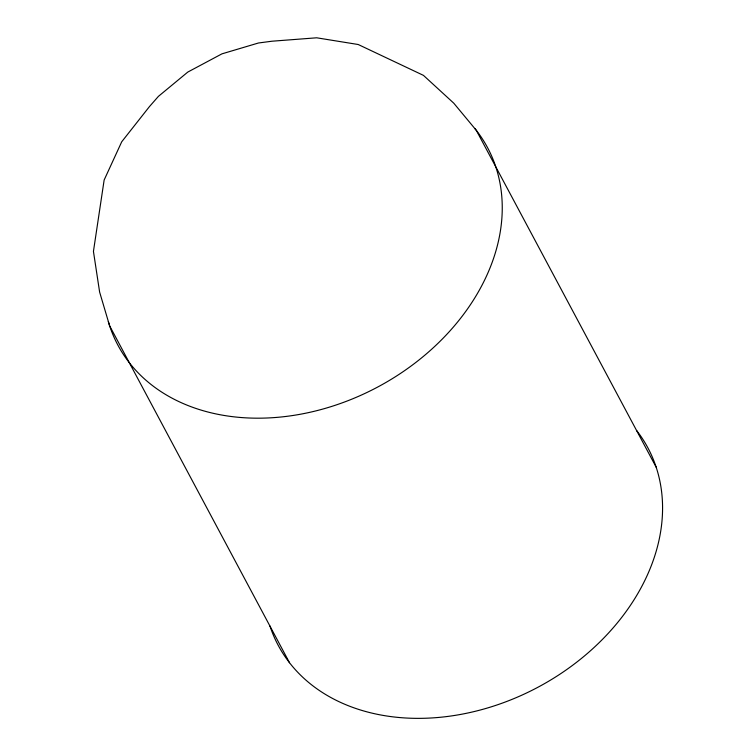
<?xml version="1.0" encoding="UTF-8"?>
<svg xmlns="http://www.w3.org/2000/svg" width="756" height="756" viewBox="0 0 756 756"><rect width="100%" height="100%" fill="white"/><g stroke="black" fill="none" stroke-linecap="round" stroke-linejoin="round"><path stroke-width="1.13" d="M656.161 467.18L476.28 130.306L453.77 103.185L423.454 75.373L358.212 44.509L316.679 37.8L272.009 41.211L258.486 42.988L221.933 53.856L187.8 72.066L158.42 96.362L149.452 106.587L121.716 141.788L104.139 180.032L93.442 251.398L99.622 292.081L109.639 325.864L289.52 662.738M474.881 128.548A209.554 159.327 -28.1 0 1 376.365 387.743A209.554 159.327 -28.1 0 1 108.316 321.555M636.599 430.476A209.554 159.327 -28.1 0 1 537.988 687.223A209.554 159.327 -28.1 0 1 269.958 626.034"/></g></svg>
